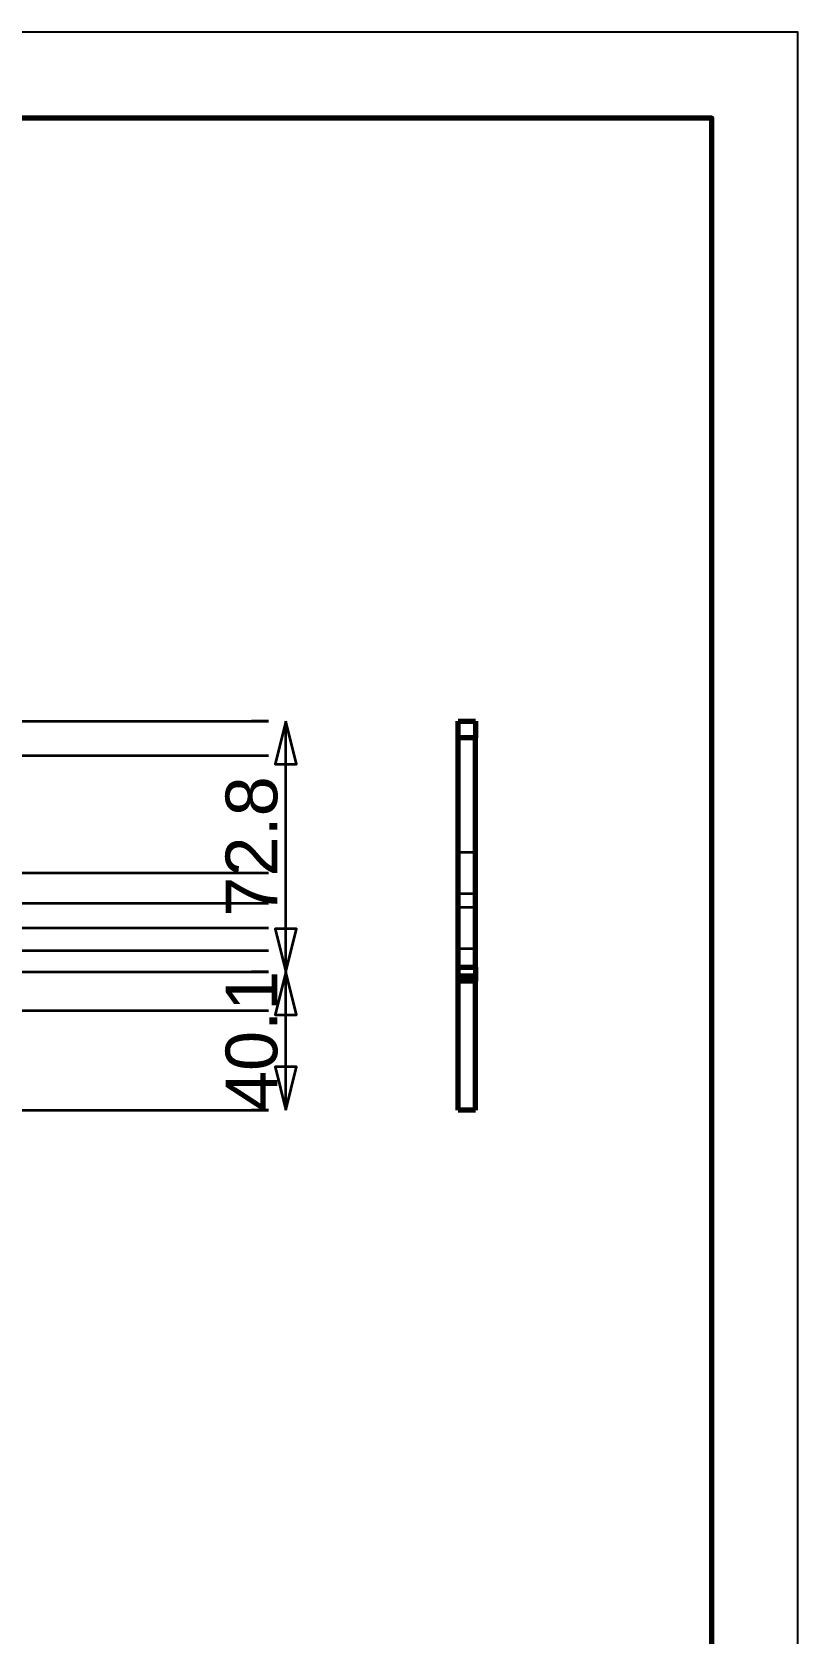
# Model space of a CAD drawing. Header units: millimetres. Extents: x 0 to 420, y 0 to 297.
# Drawn here: x 375.6 to 420, y 204 to 297 of the extents above; entities that cross this region are included whole.
import ezdxf
from ezdxf.enums import TextEntityAlignment as Align

# ---------------------------------------------------------------- set-up
doc = ezdxf.new("R2010")
doc.units = ezdxf.units.MM
doc.linetypes.add('DASHED', pattern=[1.524, 1.27, -0.254])
doc.styles.add('GOST', font='Arial')

msp = doc.modelspace()

# ---------------------------------------------------------------- linework, layer by layer
at = {"color": 7, "lineweight": 35}
for p, q in [((374.288, 257), (389.288, 257)), ((389.288, 257), (388.288, 257)), ((390.288, 242.45), (390.288, 257)), ((85.259, 255), (389.288, 255)), ((368.573, 255), (389.288, 255)), ((93.592, 248.2), (389.288, 248.2)), ((95.992, 248.2), (389.288, 248.2)), ((119.592, 248.2), (389.288, 248.2)), ((121.992, 248.2), (389.288, 248.2)), ((153.592, 248.2), (389.288, 248.2)), ((155.992, 248.2), (389.288, 248.2)), ((179.592, 248.2), (389.288, 248.2)), ((181.992, 248.2), (389.288, 248.2)), ((205.592, 248.2), (389.288, 248.2)), ((207.992, 248.2), (389.288, 248.2)), ((231.592, 248.2), (389.288, 248.2)), ((233.992, 248.2), (389.288, 248.2)), ((265.592, 248.2), (389.288, 248.2)), ((267.992, 248.2), (389.288, 248.2)), ((291.592, 248.2), (389.288, 248.2)), ((293.992, 248.2), (389.288, 248.2)), ((317.592, 248.2), (389.288, 248.2)), ((319.992, 248.2), (389.288, 248.2)), ((343.592, 248.2), (389.288, 248.2)), ((345.992, 248.2), (389.288, 248.2)), ((70.991, 246.427), (389.288, 246.427)), ((370.597, 245), (389.288, 245)), ((372.997, 245), (389.288, 245)), ((78.837, 243.689), (389.288, 243.689)), ((76.78, 242.452), (389.288, 242.452)), ((389.288, 242.45), (388.288, 242.45)), ((389.288, 242.45), (388.288, 242.45)), ((390.288, 234.425), (390.288, 242.45)), ((89.364, 240.2), (389.288, 240.2)), ((374.288, 234.425), (389.288, 234.425)), ((389.288, 234.425), (388.288, 234.425))]:
    msp.add_line(p, q, dxfattribs=at)
at = {"color": 1, "lineweight": 70}
for p, q in [((400.288, 257), (401.288, 257)), ((400.288, 256.995), (400.288, 257)), ((400.288, 256.978), (400.288, 256.995)), ((400.288, 256.952), (400.288, 256.978)), ((400.288, 256.914), (400.288, 256.952)), ((400.288, 256.866), (400.288, 256.914)), ((400.288, 256.808), (400.288, 256.866)), ((400.288, 256.741), (400.288, 256.808)), ((400.288, 256.664), (400.288, 256.741)), ((400.288, 256.578), (400.288, 256.664)), ((401.288, 257), (401.288, 256.995)), ((401.288, 256.995), (401.288, 256.978)), ((401.288, 256.978), (401.288, 256.952)), ((401.288, 256.952), (401.288, 256.914)), ((401.288, 256.914), (401.288, 256.866)), ((401.288, 256.866), (401.288, 256.808)), ((401.288, 256.808), (401.288, 256.741)), ((401.288, 256.741), (401.288, 256.664)), ((401.288, 256.664), (401.288, 256.578)), ((400.288, 256.483), (400.288, 256.578)), ((400.288, 256.38), (400.288, 256.483)), ((400.288, 256.27), (400.288, 256.38)), ((400.288, 256.153), (400.288, 256.27)), ((400.288, 256.03), (400.288, 256.153)), ((400.288, 242.714), (400.288, 256.03)), ((401.288, 256.03), (400.288, 256.03)), ((401.288, 256.578), (401.288, 256.483)), ((401.288, 256.483), (401.288, 256.38)), ((401.288, 256.38), (401.288, 256.27)), ((401.288, 256.27), (401.288, 256.153)), ((401.288, 256.153), (401.288, 256.03)), ((401.288, 242.714), (401.288, 256.03)), ((400.288, 242.2), (400.288, 242.714)), ((400.288, 242.714), (401.288, 242.714)), ((401.288, 242.714), (401.288, 242.2)), ((401.288, 242.2), (400.288, 242.2)), ((400.288, 242.199), (400.288, 242.2)), ((400.288, 242.194), (400.288, 242.199)), ((400.288, 242.187), (400.288, 242.194)), ((400.288, 242.176), (400.288, 242.187)), ((400.288, 242.163), (400.288, 242.176)), ((400.288, 242.146), (400.288, 242.163)), ((400.288, 242.127), (400.288, 242.146)), ((400.288, 242.105), (400.288, 242.127)), ((400.288, 242.08), (400.288, 242.105)), ((400.288, 242.052), (400.288, 242.08)), ((400.288, 242.022), (400.288, 242.052)), ((400.288, 241.989), (400.288, 242.022)), ((400.288, 241.953), (400.288, 241.989)), ((400.288, 241.914), (400.288, 241.953)), ((400.288, 234.425), (400.288, 241.914)), ((401.288, 241.914), (400.288, 241.914)), ((401.288, 242.2), (401.288, 242.199)), ((401.288, 242.199), (401.288, 242.194)), ((401.288, 242.194), (401.288, 242.187)), ((401.288, 242.187), (401.288, 242.176)), ((401.288, 242.176), (401.288, 242.163)), ((401.288, 242.163), (401.288, 242.146)), ((401.288, 242.146), (401.288, 242.127)), ((401.288, 242.127), (401.288, 242.105)), ((401.288, 242.105), (401.288, 242.08)), ((401.288, 242.08), (401.288, 242.052)), ((401.288, 242.052), (401.288, 242.022)), ((401.288, 242.022), (401.288, 241.989)), ((401.288, 241.989), (401.288, 241.953)), ((401.288, 241.953), (401.288, 241.914)), ((401.288, 234.425), (401.288, 241.914)), ((401.288, 234.425), (400.288, 234.425))]:
    msp.add_line(p, q, dxfattribs=at)
at = {"color": 5, "linetype": 'DASHED', "lineweight": 35}
for p, q in [((400.288, 257), (400.288, 256.999)), ((401.288, 257), (400.288, 257)), ((400.288, 256.999), (400.288, 256.994)), ((400.288, 256.994), (400.288, 256.987)), ((400.288, 256.987), (400.288, 256.976)), ((400.288, 256.976), (400.288, 256.963)), ((400.288, 256.963), (400.288, 256.946)), ((400.288, 256.946), (400.288, 256.927)), ((400.288, 256.927), (400.288, 256.905)), ((400.288, 256.905), (400.288, 256.88)), ((400.288, 256.88), (400.288, 256.852)), ((400.288, 256.852), (400.288, 256.822)), ((400.288, 256.822), (400.288, 256.789)), ((400.288, 256.789), (400.288, 256.753)), ((400.288, 256.753), (400.288, 256.714)), ((400.288, 256.714), (400.288, 248.141)), ((401.288, 256.999), (401.288, 257)), ((401.288, 256.994), (401.288, 256.999)), ((401.288, 256.987), (401.288, 256.994)), ((401.288, 256.976), (401.288, 256.987)), ((401.288, 256.963), (401.288, 256.976)), ((401.288, 256.946), (401.288, 256.963)), ((401.288, 256.927), (401.288, 256.946)), ((401.288, 256.905), (401.288, 256.927)), ((401.288, 256.88), (401.288, 256.905)), ((401.288, 256.852), (401.288, 256.88)), ((401.288, 256.822), (401.288, 256.852)), ((401.288, 256.789), (401.288, 256.822)), ((401.288, 256.753), (401.288, 256.789)), ((401.288, 256.714), (401.288, 256.753)), ((401.288, 256.714), (401.288, 248.141)), ((400.288, 249.4), (401.288, 249.4)), ((400.288, 249.4), (400.288, 249.37)), ((400.288, 249.4), (401.288, 249.4)), ((400.288, 249.37), (400.288, 249.4)), ((400.288, 249.4), (401.288, 249.4)), ((400.288, 249.4), (400.288, 249.37)), ((400.288, 249.4), (401.288, 249.4)), ((400.288, 249.37), (400.288, 249.4)), ((400.288, 249.4), (401.288, 249.4)), ((400.288, 249.4), (400.288, 249.37)), ((400.288, 249.4), (401.288, 249.4)), ((400.288, 249.37), (400.288, 249.4)), ((400.288, 249.4), (401.288, 249.4)), ((400.288, 249.4), (400.288, 249.37)), ((400.288, 249.4), (401.288, 249.4)), ((400.288, 249.37), (400.288, 249.4)), ((400.288, 249.4), (401.288, 249.4)), ((400.288, 249.4), (400.288, 249.37)), ((400.288, 249.4), (401.288, 249.4)), ((400.288, 249.37), (400.288, 249.4)), ((400.288, 249.4), (401.288, 249.4)), ((400.288, 249.37), (400.288, 249.4)), ((400.288, 249.4), (401.288, 249.4)), ((400.288, 249.4), (400.288, 249.37)), ((400.288, 249.4), (401.288, 249.4)), ((400.288, 249.37), (400.288, 249.4)), ((400.288, 249.4), (401.288, 249.4)), ((400.288, 249.4), (400.288, 249.37)), ((400.288, 249.4), (401.288, 249.4)), ((400.288, 249.4), (400.288, 249.37)), ((400.288, 249.4), (401.288, 249.4)), ((400.288, 249.37), (400.288, 249.4)), ((400.288, 249.4), (401.288, 249.4)), ((400.288, 249.37), (400.288, 249.4)), ((400.288, 249.4), (401.288, 249.4)), ((400.288, 249.4), (400.288, 249.37)), ((400.288, 249.4), (401.288, 249.4)), ((400.288, 249.4), (400.288, 249.37)), ((400.288, 249.4), (401.288, 249.4)), ((400.288, 249.37), (400.288, 249.4)), ((400.288, 249.37), (400.288, 249.281)), ((400.288, 249.281), (400.288, 249.37)), ((400.288, 249.37), (400.288, 249.281)), ((400.288, 249.281), (400.288, 249.37)), ((400.288, 249.37), (400.288, 249.281)), ((400.288, 249.281), (400.288, 249.37)), ((400.288, 249.37), (400.288, 249.281)), ((400.288, 249.281), (400.288, 249.37)), ((400.288, 249.37), (400.288, 249.281)), ((400.288, 249.281), (400.288, 249.37)), ((400.288, 249.281), (400.288, 249.37)), ((400.288, 249.37), (400.288, 249.281)), ((400.288, 249.281), (400.288, 249.37)), ((400.288, 249.37), (400.288, 249.281)), ((400.288, 249.37), (400.288, 249.281)), ((400.288, 249.281), (400.288, 249.37)), ((400.288, 249.281), (400.288, 249.37)), ((400.288, 249.37), (400.288, 249.281)), ((400.288, 249.37), (400.288, 249.281)), ((400.288, 249.281), (400.288, 249.37)), ((400.288, 249.281), (400.288, 249.138)), ((400.288, 249.138), (400.288, 249.281)), ((400.288, 249.281), (400.288, 249.138)), ((400.288, 249.138), (400.288, 249.281)), ((400.288, 249.281), (400.288, 249.138)), ((400.288, 249.138), (400.288, 249.281)), ((400.288, 249.281), (400.288, 249.138)), ((400.288, 249.138), (400.288, 249.281)), ((400.288, 249.281), (400.288, 249.138)), ((400.288, 249.138), (400.288, 249.281)), ((400.288, 249.138), (400.288, 249.281)), ((400.288, 249.281), (400.288, 249.138)), ((400.288, 249.138), (400.288, 249.281)), ((400.288, 249.281), (400.288, 249.138)), ((400.288, 249.281), (400.288, 249.138)), ((400.288, 249.138), (400.288, 249.281)), ((400.288, 249.138), (400.288, 249.281)), ((400.288, 249.281), (400.288, 249.138)), ((400.288, 249.281), (400.288, 249.138)), ((400.288, 249.138), (400.288, 249.281)), ((401.288, 249.37), (401.288, 249.4)), ((401.288, 249.4), (401.288, 249.37)), ((401.288, 249.4), (401.288, 249.37)), ((401.288, 249.37), (401.288, 249.4)), ((401.288, 249.37), (401.288, 249.4)), ((401.288, 249.4), (401.288, 249.37)), ((401.288, 249.4), (401.288, 249.37)), ((401.288, 249.37), (401.288, 249.4)), ((401.288, 249.4), (401.288, 249.37)), ((401.288, 249.37), (401.288, 249.4)), ((401.288, 249.37), (401.288, 249.4)), ((401.288, 249.4), (401.288, 249.37)), ((401.288, 249.37), (401.288, 249.4)), ((401.288, 249.4), (401.288, 249.37)), ((401.288, 249.37), (401.288, 249.4)), ((401.288, 249.4), (401.288, 249.37)), ((401.288, 249.37), (401.288, 249.4)), ((401.288, 249.4), (401.288, 249.37)), ((401.288, 249.37), (401.288, 249.4)), ((401.288, 249.4), (401.288, 249.37)), ((401.288, 249.281), (401.288, 249.37)), ((401.288, 249.37), (401.288, 249.281)), ((401.288, 249.37), (401.288, 249.281)), ((401.288, 249.281), (401.288, 249.37)), ((401.288, 249.281), (401.288, 249.37)), ((401.288, 249.37), (401.288, 249.281)), ((401.288, 249.37), (401.288, 249.281)), ((401.288, 249.281), (401.288, 249.37)), ((401.288, 249.37), (401.288, 249.281)), ((401.288, 249.281), (401.288, 249.37)), ((401.288, 249.281), (401.288, 249.37)), ((401.288, 249.37), (401.288, 249.281)), ((401.288, 249.281), (401.288, 249.37)), ((401.288, 249.37), (401.288, 249.281)), ((401.288, 249.281), (401.288, 249.37)), ((401.288, 249.37), (401.288, 249.281)), ((401.288, 249.281), (401.288, 249.37)), ((401.288, 249.37), (401.288, 249.281)), ((401.288, 249.281), (401.288, 249.37)), ((401.288, 249.37), (401.288, 249.281)), ((401.288, 249.138), (401.288, 249.281)), ((401.288, 249.281), (401.288, 249.138)), ((401.288, 249.281), (401.288, 249.138)), ((401.288, 249.138), (401.288, 249.281)), ((401.288, 249.138), (401.288, 249.281)), ((401.288, 249.281), (401.288, 249.138)), ((401.288, 249.281), (401.288, 249.138)), ((401.288, 249.138), (401.288, 249.281)), ((401.288, 249.281), (401.288, 249.138)), ((401.288, 249.138), (401.288, 249.281)), ((401.288, 249.138), (401.288, 249.281)), ((401.288, 249.281), (401.288, 249.138)), ((401.288, 249.138), (401.288, 249.281)), ((401.288, 249.281), (401.288, 249.138)), ((401.288, 249.138), (401.288, 249.281)), ((401.288, 249.281), (401.288, 249.138)), ((401.288, 249.138), (401.288, 249.281)), ((401.288, 249.281), (401.288, 249.138)), ((401.288, 249.138), (401.288, 249.281)), ((401.288, 249.281), (401.288, 249.138)), ((400.288, 249.138), (400.288, 248.948)), ((400.288, 248.948), (400.288, 249.138)), ((400.288, 249.138), (400.288, 248.948)), ((400.288, 248.948), (400.288, 249.138)), ((400.288, 249.138), (400.288, 248.948)), ((400.288, 248.948), (400.288, 249.138)), ((400.288, 249.138), (400.288, 248.948)), ((400.288, 248.948), (400.288, 249.138)), ((400.288, 249.138), (400.288, 248.948)), ((400.288, 248.948), (400.288, 249.138)), ((400.288, 248.948), (400.288, 249.138)), ((400.288, 249.138), (400.288, 248.948)), ((400.288, 248.948), (400.288, 249.138)), ((400.288, 249.138), (400.288, 248.948)), ((400.288, 249.138), (400.288, 248.948)), ((400.288, 248.948), (400.288, 249.138)), ((400.288, 248.948), (400.288, 249.138)), ((400.288, 249.138), (400.288, 248.948)), ((400.288, 249.138), (400.288, 248.948)), ((400.288, 248.948), (400.288, 249.138)), ((400.288, 248.948), (400.288, 248.721)), ((400.288, 248.721), (400.288, 248.948)), ((400.288, 248.948), (400.288, 248.721)), ((400.288, 248.721), (400.288, 248.948)), ((400.288, 248.948), (400.288, 248.721)), ((400.288, 248.721), (400.288, 248.948)), ((400.288, 248.948), (400.288, 248.721)), ((400.288, 248.721), (400.288, 248.948)), ((400.288, 248.948), (400.288, 248.721)), ((400.288, 248.721), (400.288, 248.948)), ((400.288, 248.721), (400.288, 248.948)), ((400.288, 248.948), (400.288, 248.721)), ((400.288, 248.721), (400.288, 248.948)), ((400.288, 248.948), (400.288, 248.721)), ((400.288, 248.948), (400.288, 248.721)), ((400.288, 248.721), (400.288, 248.948)), ((400.288, 248.721), (400.288, 248.948)), ((400.288, 248.948), (400.288, 248.721)), ((400.288, 248.948), (400.288, 248.721)), ((400.288, 248.721), (400.288, 248.948)), ((400.288, 248.721), (400.288, 248.467)), ((400.288, 248.467), (400.288, 248.721)), ((400.288, 248.721), (400.288, 248.467)), ((400.288, 248.467), (400.288, 248.721)), ((400.288, 248.721), (400.288, 248.467)), ((400.288, 248.467), (400.288, 248.721)), ((400.288, 248.721), (400.288, 248.467)), ((400.288, 248.467), (400.288, 248.721)), ((400.288, 248.721), (400.288, 248.467)), ((400.288, 248.467), (400.288, 248.721)), ((400.288, 248.467), (400.288, 248.721)), ((400.288, 248.721), (400.288, 248.467)), ((400.288, 248.467), (400.288, 248.721)), ((400.288, 248.721), (400.288, 248.467)), ((400.288, 248.721), (400.288, 248.467)), ((400.288, 248.467), (400.288, 248.721)), ((400.288, 248.467), (400.288, 248.721)), ((400.288, 248.721), (400.288, 248.467)), ((400.288, 248.721), (400.288, 248.467)), ((400.288, 248.467), (400.288, 248.721)), ((400.288, 248.467), (400.288, 248.2)), ((400.288, 248.2), (400.288, 248.467)), ((400.288, 248.467), (400.288, 248.2)), ((400.288, 248.2), (400.288, 248.467)), ((400.288, 248.467), (400.288, 248.2)), ((400.288, 248.2), (400.288, 248.467)), ((400.288, 248.467), (400.288, 248.2)), ((400.288, 248.2), (400.288, 248.467)), ((400.288, 248.467), (400.288, 248.2)), ((400.288, 248.2), (400.288, 248.467)), ((400.288, 248.2), (400.288, 248.467)), ((400.288, 248.467), (400.288, 248.2)), ((400.288, 248.2), (400.288, 248.467)), ((400.288, 248.467), (400.288, 248.2)), ((400.288, 248.467), (400.288, 248.2)), ((400.288, 248.2), (400.288, 248.467)), ((400.288, 248.2), (400.288, 248.467)), ((400.288, 248.467), (400.288, 248.2)), ((400.288, 248.467), (400.288, 248.2)), ((400.288, 248.2), (400.288, 248.467)), ((401.288, 248.948), (401.288, 249.138)), ((401.288, 249.138), (401.288, 248.948)), ((401.288, 249.138), (401.288, 248.948)), ((401.288, 248.948), (401.288, 249.138)), ((401.288, 248.948), (401.288, 249.138)), ((401.288, 249.138), (401.288, 248.948)), ((401.288, 249.138), (401.288, 248.948)), ((401.288, 248.948), (401.288, 249.138)), ((401.288, 249.138), (401.288, 248.948)), ((401.288, 248.948), (401.288, 249.138)), ((401.288, 248.948), (401.288, 249.138)), ((401.288, 249.138), (401.288, 248.948)), ((401.288, 248.948), (401.288, 249.138)), ((401.288, 249.138), (401.288, 248.948)), ((401.288, 248.948), (401.288, 249.138)), ((401.288, 249.138), (401.288, 248.948)), ((401.288, 248.948), (401.288, 249.138)), ((401.288, 249.138), (401.288, 248.948)), ((401.288, 248.948), (401.288, 249.138)), ((401.288, 249.138), (401.288, 248.948)), ((401.288, 248.721), (401.288, 248.948)), ((401.288, 248.948), (401.288, 248.721)), ((401.288, 248.948), (401.288, 248.721)), ((401.288, 248.721), (401.288, 248.948)), ((401.288, 248.721), (401.288, 248.948)), ((401.288, 248.948), (401.288, 248.721)), ((401.288, 248.948), (401.288, 248.721)), ((401.288, 248.721), (401.288, 248.948)), ((401.288, 248.948), (401.288, 248.721)), ((401.288, 248.721), (401.288, 248.948)), ((401.288, 248.721), (401.288, 248.948)), ((401.288, 248.948), (401.288, 248.721)), ((401.288, 248.721), (401.288, 248.948)), ((401.288, 248.948), (401.288, 248.721)), ((401.288, 248.721), (401.288, 248.948)), ((401.288, 248.948), (401.288, 248.721)), ((401.288, 248.721), (401.288, 248.948)), ((401.288, 248.948), (401.288, 248.721)), ((401.288, 248.721), (401.288, 248.948)), ((401.288, 248.948), (401.288, 248.721)), ((401.288, 248.467), (401.288, 248.721)), ((401.288, 248.721), (401.288, 248.467)), ((401.288, 248.721), (401.288, 248.467)), ((401.288, 248.467), (401.288, 248.721)), ((401.288, 248.467), (401.288, 248.721)), ((401.288, 248.721), (401.288, 248.467)), ((401.288, 248.721), (401.288, 248.467)), ((401.288, 248.467), (401.288, 248.721)), ((401.288, 248.721), (401.288, 248.467)), ((401.288, 248.467), (401.288, 248.721)), ((401.288, 248.467), (401.288, 248.721)), ((401.288, 248.721), (401.288, 248.467)), ((401.288, 248.467), (401.288, 248.721)), ((401.288, 248.721), (401.288, 248.467)), ((401.288, 248.467), (401.288, 248.721)), ((401.288, 248.721), (401.288, 248.467)), ((401.288, 248.467), (401.288, 248.721)), ((401.288, 248.721), (401.288, 248.467)), ((401.288, 248.467), (401.288, 248.721)), ((401.288, 248.721), (401.288, 248.467)), ((401.288, 248.2), (401.288, 248.467)), ((401.288, 248.467), (401.288, 248.2)), ((401.288, 248.467), (401.288, 248.2)), ((401.288, 248.2), (401.288, 248.467)), ((401.288, 248.2), (401.288, 248.467)), ((401.288, 248.467), (401.288, 248.2)), ((401.288, 248.467), (401.288, 248.2)), ((401.288, 248.2), (401.288, 248.467)), ((401.288, 248.467), (401.288, 248.2)), ((401.288, 248.2), (401.288, 248.467)), ((401.288, 248.2), (401.288, 248.467)), ((401.288, 248.467), (401.288, 248.2)), ((401.288, 248.2), (401.288, 248.467)), ((401.288, 248.467), (401.288, 248.2)), ((401.288, 248.2), (401.288, 248.467)), ((401.288, 248.467), (401.288, 248.2)), ((401.288, 248.2), (401.288, 248.467)), ((401.288, 248.467), (401.288, 248.2)), ((401.288, 248.2), (401.288, 248.467)), ((401.288, 248.467), (401.288, 248.2)), ((400.288, 248.2), (400.288, 247.933)), ((400.288, 247.933), (400.288, 248.2)), ((400.288, 248.2), (400.288, 247.933)), ((400.288, 247.933), (400.288, 248.2)), ((400.288, 248.2), (400.288, 247.933)), ((400.288, 247.933), (400.288, 248.2)), ((400.288, 248.2), (400.288, 247.933)), ((400.288, 247.933), (400.288, 248.2)), ((400.288, 248.2), (400.288, 247.933)), ((400.288, 247.933), (400.288, 248.2)), ((400.288, 247.933), (400.288, 248.2)), ((400.288, 248.2), (400.288, 247.933)), ((400.288, 247.933), (400.288, 248.2)), ((400.288, 248.2), (400.288, 247.933)), ((400.288, 248.2), (400.288, 247.933)), ((400.288, 247.933), (400.288, 248.2)), ((400.288, 247.933), (400.288, 248.2)), ((400.288, 248.2), (400.288, 247.933)), ((400.288, 248.2), (400.288, 247.933)), ((400.288, 247.933), (400.288, 248.2)), ((400.288, 248.141), (400.288, 248.015)), ((400.288, 248.015), (400.288, 247.869)), ((400.288, 247.933), (400.288, 247.679)), ((400.288, 247.679), (400.288, 247.933)), ((400.288, 247.933), (400.288, 247.679)), ((400.288, 247.679), (400.288, 247.933)), ((400.288, 247.933), (400.288, 247.679)), ((400.288, 247.679), (400.288, 247.933)), ((400.288, 247.933), (400.288, 247.679)), ((400.288, 247.679), (400.288, 247.933)), ((400.288, 247.933), (400.288, 247.679)), ((400.288, 247.679), (400.288, 247.933)), ((400.288, 247.679), (400.288, 247.933)), ((400.288, 247.933), (400.288, 247.679)), ((400.288, 247.679), (400.288, 247.933)), ((400.288, 247.933), (400.288, 247.679)), ((400.288, 247.933), (400.288, 247.679)), ((400.288, 247.679), (400.288, 247.933)), ((400.288, 247.679), (400.288, 247.933)), ((400.288, 247.933), (400.288, 247.679)), ((400.288, 247.933), (400.288, 247.679)), ((400.288, 247.679), (400.288, 247.933)), ((400.288, 247.869), (400.288, 247.705)), ((400.288, 247.705), (400.288, 247.525)), ((400.288, 247.679), (400.288, 247.452)), ((400.288, 247.452), (400.288, 247.679)), ((400.288, 247.679), (400.288, 247.452)), ((400.288, 247.452), (400.288, 247.679)), ((400.288, 247.679), (400.288, 247.452)), ((400.288, 247.452), (400.288, 247.679)), ((400.288, 247.679), (400.288, 247.452)), ((400.288, 247.452), (400.288, 247.679)), ((400.288, 247.679), (400.288, 247.452)), ((400.288, 247.452), (400.288, 247.679)), ((400.288, 247.452), (400.288, 247.679)), ((400.288, 247.679), (400.288, 247.452)), ((400.288, 247.452), (400.288, 247.679)), ((400.288, 247.679), (400.288, 247.452)), ((400.288, 247.679), (400.288, 247.452)), ((400.288, 247.452), (400.288, 247.679)), ((400.288, 247.452), (400.288, 247.679)), ((400.288, 247.679), (400.288, 247.452)), ((400.288, 247.679), (400.288, 247.452)), ((400.288, 247.452), (400.288, 247.679)), ((400.288, 247.525), (400.288, 247.331)), ((400.288, 247.452), (400.288, 247.262)), ((400.288, 247.262), (400.288, 247.452)), ((400.288, 247.452), (400.288, 247.262)), ((400.288, 247.262), (400.288, 247.452)), ((400.288, 247.452), (400.288, 247.262)), ((400.288, 247.262), (400.288, 247.452)), ((400.288, 247.452), (400.288, 247.262)), ((400.288, 247.262), (400.288, 247.452)), ((400.288, 247.452), (400.288, 247.262)), ((400.288, 247.262), (400.288, 247.452)), ((400.288, 247.262), (400.288, 247.452)), ((400.288, 247.452), (400.288, 247.262)), ((400.288, 247.262), (400.288, 247.452)), ((400.288, 247.452), (400.288, 247.262)), ((400.288, 247.452), (400.288, 247.262)), ((400.288, 247.262), (400.288, 247.452)), ((400.288, 247.262), (400.288, 247.452)), ((400.288, 247.452), (400.288, 247.262)), ((400.288, 247.452), (400.288, 247.262)), ((400.288, 247.262), (400.288, 247.452)), ((401.288, 247.933), (401.288, 248.2)), ((401.288, 248.2), (401.288, 247.933)), ((401.288, 248.2), (401.288, 247.933)), ((401.288, 247.933), (401.288, 248.2)), ((401.288, 247.933), (401.288, 248.2)), ((401.288, 248.2), (401.288, 247.933)), ((401.288, 248.2), (401.288, 247.933)), ((401.288, 247.933), (401.288, 248.2)), ((401.288, 248.2), (401.288, 247.933)), ((401.288, 247.933), (401.288, 248.2)), ((401.288, 247.933), (401.288, 248.2)), ((401.288, 248.2), (401.288, 247.933)), ((401.288, 247.933), (401.288, 248.2)), ((401.288, 248.2), (401.288, 247.933)), ((401.288, 247.933), (401.288, 248.2)), ((401.288, 248.2), (401.288, 247.933)), ((401.288, 247.933), (401.288, 248.2)), ((401.288, 248.2), (401.288, 247.933)), ((401.288, 247.933), (401.288, 248.2)), ((401.288, 248.2), (401.288, 247.933)), ((401.288, 248.015), (401.288, 248.141)), ((401.288, 247.869), (401.288, 248.015)), ((401.288, 247.679), (401.288, 247.933)), ((401.288, 247.933), (401.288, 247.679)), ((401.288, 247.933), (401.288, 247.679)), ((401.288, 247.679), (401.288, 247.933)), ((401.288, 247.679), (401.288, 247.933)), ((401.288, 247.933), (401.288, 247.679)), ((401.288, 247.933), (401.288, 247.679)), ((401.288, 247.679), (401.288, 247.933)), ((401.288, 247.933), (401.288, 247.679)), ((401.288, 247.679), (401.288, 247.933)), ((401.288, 247.679), (401.288, 247.933)), ((401.288, 247.933), (401.288, 247.679)), ((401.288, 247.679), (401.288, 247.933)), ((401.288, 247.933), (401.288, 247.679)), ((401.288, 247.679), (401.288, 247.933)), ((401.288, 247.933), (401.288, 247.679)), ((401.288, 247.679), (401.288, 247.933)), ((401.288, 247.933), (401.288, 247.679)), ((401.288, 247.679), (401.288, 247.933)), ((401.288, 247.933), (401.288, 247.679)), ((401.288, 247.705), (401.288, 247.869)), ((401.288, 247.525), (401.288, 247.705)), ((401.288, 247.452), (401.288, 247.679)), ((401.288, 247.679), (401.288, 247.452)), ((401.288, 247.679), (401.288, 247.452)), ((401.288, 247.452), (401.288, 247.679)), ((401.288, 247.452), (401.288, 247.679)), ((401.288, 247.679), (401.288, 247.452)), ((401.288, 247.679), (401.288, 247.452)), ((401.288, 247.452), (401.288, 247.679)), ((401.288, 247.679), (401.288, 247.452)), ((401.288, 247.452), (401.288, 247.679)), ((401.288, 247.452), (401.288, 247.679)), ((401.288, 247.679), (401.288, 247.452)), ((401.288, 247.452), (401.288, 247.679)), ((401.288, 247.679), (401.288, 247.452)), ((401.288, 247.452), (401.288, 247.679)), ((401.288, 247.679), (401.288, 247.452)), ((401.288, 247.452), (401.288, 247.679)), ((401.288, 247.679), (401.288, 247.452)), ((401.288, 247.452), (401.288, 247.679)), ((401.288, 247.679), (401.288, 247.452)), ((401.288, 247.331), (401.288, 247.525)), ((401.288, 247.262), (401.288, 247.452)), ((401.288, 247.452), (401.288, 247.262)), ((401.288, 247.452), (401.288, 247.262)), ((401.288, 247.262), (401.288, 247.452)), ((401.288, 247.262), (401.288, 247.452)), ((401.288, 247.452), (401.288, 247.262)), ((401.288, 247.452), (401.288, 247.262)), ((401.288, 247.262), (401.288, 247.452)), ((401.288, 247.452), (401.288, 247.262)), ((401.288, 247.262), (401.288, 247.452)), ((401.288, 247.262), (401.288, 247.452)), ((401.288, 247.452), (401.288, 247.262)), ((401.288, 247.262), (401.288, 247.452)), ((401.288, 247.452), (401.288, 247.262)), ((401.288, 247.262), (401.288, 247.452)), ((401.288, 247.452), (401.288, 247.262)), ((401.288, 247.262), (401.288, 247.452)), ((401.288, 247.452), (401.288, 247.262)), ((401.288, 247.262), (401.288, 247.452)), ((401.288, 247.452), (401.288, 247.262)), ((400.288, 247.331), (400.288, 247.125)), ((400.288, 247.262), (400.288, 247.119)), ((400.288, 247.119), (400.288, 247.262)), ((400.288, 247.262), (400.288, 247.119)), ((400.288, 247.119), (400.288, 247.262)), ((400.288, 247.262), (400.288, 247.119)), ((400.288, 247.119), (400.288, 247.262)), ((400.288, 247.262), (400.288, 247.119)), ((400.288, 247.119), (400.288, 247.262)), ((400.288, 247.262), (400.288, 247.119)), ((400.288, 247.119), (400.288, 247.262)), ((400.288, 247.119), (400.288, 247.262)), ((400.288, 247.262), (400.288, 247.119)), ((400.288, 247.119), (400.288, 247.262)), ((400.288, 247.262), (400.288, 247.119)), ((400.288, 247.262), (400.288, 247.119)), ((400.288, 247.119), (400.288, 247.262)), ((400.288, 247.119), (400.288, 247.262)), ((400.288, 247.262), (400.288, 247.119)), ((400.288, 247.262), (400.288, 247.119)), ((400.288, 247.119), (400.288, 247.262)), ((400.288, 247.125), (400.288, 246.911)), ((400.288, 247.119), (400.288, 247.03)), ((400.288, 247.03), (400.288, 247.119)), ((400.288, 247.119), (400.288, 247.03)), ((400.288, 247.03), (400.288, 247.119)), ((400.288, 247.119), (400.288, 247.03)), ((400.288, 247.03), (400.288, 247.119)), ((400.288, 247.119), (400.288, 247.03)), ((400.288, 247.03), (400.288, 247.119)), ((400.288, 247.119), (400.288, 247.03)), ((400.288, 247.03), (400.288, 247.119)), ((400.288, 247.03), (400.288, 247.119)), ((400.288, 247.119), (400.288, 247.03)), ((400.288, 247.03), (400.288, 247.119)), ((400.288, 247.119), (400.288, 247.03)), ((400.288, 247.119), (400.288, 247.03)), ((400.288, 247.03), (400.288, 247.119)), ((400.288, 247.03), (400.288, 247.119)), ((400.288, 247.119), (400.288, 247.03)), ((400.288, 247.119), (400.288, 247.03)), ((400.288, 247.03), (400.288, 247.119)), ((400.288, 247.03), (400.288, 247)), ((400.288, 247), (400.288, 247.03)), ((400.288, 247.03), (400.288, 247)), ((400.288, 247), (400.288, 247.03)), ((400.288, 247.03), (400.288, 247)), ((400.288, 247), (400.288, 247.03)), ((400.288, 247.03), (400.288, 247)), ((400.288, 247), (400.288, 247.03)), ((400.288, 247.03), (400.288, 247)), ((400.288, 247), (400.288, 247.03)), ((400.288, 247), (400.288, 247.03)), ((400.288, 247.03), (400.288, 247)), ((400.288, 247), (400.288, 247.03)), ((400.288, 247.03), (400.288, 247)), ((400.288, 247.03), (400.288, 247)), ((400.288, 247), (400.288, 247.03)), ((400.288, 247), (400.288, 247.03)), ((400.288, 247.03), (400.288, 247)), ((400.288, 247.03), (400.288, 247)), ((400.288, 247), (400.288, 247.03)), ((400.288, 247), (401.288, 247)), ((400.288, 247), (401.288, 247)), ((400.288, 247), (401.288, 247)), ((400.288, 247), (401.288, 247)), ((400.288, 247), (401.288, 247)), ((400.288, 247), (401.288, 247)), ((400.288, 247), (401.288, 247)), ((400.288, 247), (401.288, 247)), ((400.288, 247), (401.288, 247)), ((400.288, 247), (401.288, 247)), ((400.288, 247), (401.288, 247)), ((400.288, 247), (401.288, 247)), ((400.288, 247), (401.288, 247)), ((400.288, 247), (401.288, 247)), ((400.288, 247), (401.288, 247)), ((400.288, 247), (401.288, 247)), ((400.288, 247), (401.288, 247)), ((400.288, 247), (401.288, 247)), ((400.288, 247), (401.288, 247)), ((400.288, 247), (401.288, 247)), ((400.288, 246.911), (400.288, 246.691)), ((400.288, 246.691), (400.288, 246.467)), ((400.288, 246.467), (400.288, 246.243)), ((401.288, 247.125), (401.288, 247.331)), ((401.288, 247.119), (401.288, 247.262)), ((401.288, 247.262), (401.288, 247.119)), ((401.288, 247.262), (401.288, 247.119)), ((401.288, 247.119), (401.288, 247.262)), ((401.288, 247.119), (401.288, 247.262)), ((401.288, 247.262), (401.288, 247.119)), ((401.288, 247.262), (401.288, 247.119)), ((401.288, 247.119), (401.288, 247.262)), ((401.288, 247.262), (401.288, 247.119)), ((401.288, 247.119), (401.288, 247.262)), ((401.288, 247.119), (401.288, 247.262)), ((401.288, 247.262), (401.288, 247.119)), ((401.288, 247.119), (401.288, 247.262)), ((401.288, 247.262), (401.288, 247.119)), ((401.288, 247.119), (401.288, 247.262)), ((401.288, 247.262), (401.288, 247.119)), ((401.288, 247.119), (401.288, 247.262)), ((401.288, 247.262), (401.288, 247.119)), ((401.288, 247.119), (401.288, 247.262)), ((401.288, 247.262), (401.288, 247.119)), ((401.288, 246.911), (401.288, 247.125)), ((401.288, 247.03), (401.288, 247.119)), ((401.288, 247.119), (401.288, 247.03)), ((401.288, 247.119), (401.288, 247.03)), ((401.288, 247.03), (401.288, 247.119)), ((401.288, 247.03), (401.288, 247.119)), ((401.288, 247.119), (401.288, 247.03)), ((401.288, 247.119), (401.288, 247.03)), ((401.288, 247.03), (401.288, 247.119)), ((401.288, 247.119), (401.288, 247.03)), ((401.288, 247.03), (401.288, 247.119)), ((401.288, 247.03), (401.288, 247.119)), ((401.288, 247.119), (401.288, 247.03)), ((401.288, 247.03), (401.288, 247.119)), ((401.288, 247.119), (401.288, 247.03)), ((401.288, 247.03), (401.288, 247.119)), ((401.288, 247.119), (401.288, 247.03)), ((401.288, 247.03), (401.288, 247.119)), ((401.288, 247.119), (401.288, 247.03)), ((401.288, 247.03), (401.288, 247.119)), ((401.288, 247.119), (401.288, 247.03)), ((401.288, 247), (401.288, 247.03)), ((401.288, 247.03), (401.288, 247)), ((401.288, 247.03), (401.288, 247)), ((401.288, 247), (401.288, 247.03)), ((401.288, 247), (401.288, 247.03)), ((401.288, 247.03), (401.288, 247)), ((401.288, 247.03), (401.288, 247)), ((401.288, 247), (401.288, 247.03)), ((401.288, 247.03), (401.288, 247)), ((401.288, 247), (401.288, 247.03)), ((401.288, 247), (401.288, 247.03)), ((401.288, 247.03), (401.288, 247)), ((401.288, 247), (401.288, 247.03)), ((401.288, 247.03), (401.288, 247)), ((401.288, 247), (401.288, 247.03)), ((401.288, 247.03), (401.288, 247)), ((401.288, 247), (401.288, 247.03)), ((401.288, 247.03), (401.288, 247)), ((401.288, 247), (401.288, 247.03)), ((401.288, 247.03), (401.288, 247)), ((401.288, 246.691), (401.288, 246.911)), ((401.288, 246.467), (401.288, 246.691)), ((401.288, 246.243), (401.288, 246.467)), ((400.288, 246.243), (400.288, 246.021)), ((400.288, 246.2), (401.288, 246.2)), ((400.288, 246.17), (400.288, 246.2)), ((400.288, 246.2), (401.288, 246.2)), ((400.288, 246.2), (400.288, 246.17)), ((400.288, 246.081), (400.288, 246.17)), ((400.288, 246.17), (400.288, 246.081)), ((400.288, 245.938), (400.288, 246.081)), ((400.288, 246.081), (400.288, 245.938)), ((400.288, 246.021), (400.288, 245.804)), ((400.288, 245.748), (400.288, 245.938)), ((400.288, 245.938), (400.288, 245.748)), ((400.288, 245.804), (400.288, 245.595)), ((400.288, 245.521), (400.288, 245.748)), ((400.288, 245.748), (400.288, 245.521)), ((400.288, 245.595), (400.288, 245.397)), ((400.288, 245.267), (400.288, 245.521)), ((400.288, 245.521), (400.288, 245.267)), ((401.288, 246.021), (401.288, 246.243)), ((401.288, 246.2), (401.288, 246.17)), ((401.288, 246.17), (401.288, 246.2)), ((401.288, 246.17), (401.288, 246.081)), ((401.288, 246.081), (401.288, 246.17)), ((401.288, 246.081), (401.288, 245.938)), ((401.288, 245.938), (401.288, 246.081)), ((401.288, 245.804), (401.288, 246.021)), ((401.288, 245.938), (401.288, 245.748)), ((401.288, 245.748), (401.288, 245.938)), ((401.288, 245.595), (401.288, 245.804)), ((401.288, 245.748), (401.288, 245.521)), ((401.288, 245.521), (401.288, 245.748)), ((401.288, 245.397), (401.288, 245.595)), ((401.288, 245.521), (401.288, 245.267)), ((401.288, 245.267), (401.288, 245.521)), ((400.288, 245.397), (400.288, 234.425)), ((400.288, 245), (400.288, 245.267)), ((400.288, 245.267), (400.288, 245)), ((400.288, 244.733), (400.288, 245)), ((400.288, 245), (400.288, 244.733)), ((400.288, 244.868), (400.288, 244.889)), ((400.288, 244.889), (400.288, 244.888)), ((400.288, 244.888), (400.288, 244.885)), ((400.288, 244.885), (400.288, 244.88)), ((400.288, 244.88), (400.288, 244.874)), ((400.288, 244.874), (400.288, 244.866)), ((400.288, 244.807), (400.288, 244.868)), ((400.288, 244.866), (400.288, 244.856)), ((400.288, 244.856), (400.288, 244.845)), ((400.288, 244.845), (400.288, 244.832)), ((400.288, 244.832), (400.288, 244.817)), ((400.288, 244.817), (400.288, 244.8)), ((400.288, 244.707), (400.288, 244.807)), ((400.288, 244.8), (400.288, 244.782)), ((400.288, 244.782), (400.288, 244.762)), ((400.288, 244.762), (400.288, 244.74)), ((400.288, 244.74), (400.288, 244.717)), ((400.288, 244.479), (400.288, 244.733)), ((400.288, 244.733), (400.288, 244.479)), ((400.288, 244.717), (400.288, 243.481)), ((400.288, 244.572), (400.288, 244.707)), ((400.288, 244.407), (400.288, 244.572)), ((401.288, 245.397), (401.288, 234.425)), ((401.288, 245.267), (401.288, 245)), ((401.288, 245), (401.288, 245.267)), ((401.288, 245), (401.288, 244.733)), ((401.288, 244.733), (401.288, 245)), ((401.288, 244.888), (401.288, 244.889)), ((401.288, 244.889), (401.288, 244.868)), ((401.288, 244.885), (401.288, 244.888)), ((401.288, 244.88), (401.288, 244.885)), ((401.288, 244.874), (401.288, 244.88)), ((401.288, 244.866), (401.288, 244.874)), ((401.288, 244.868), (401.288, 244.807)), ((401.288, 244.856), (401.288, 244.866)), ((401.288, 244.845), (401.288, 244.856)), ((401.288, 244.832), (401.288, 244.845)), ((401.288, 244.817), (401.288, 244.832)), ((401.288, 244.8), (401.288, 244.817)), ((401.288, 244.807), (401.288, 244.707)), ((401.288, 244.782), (401.288, 244.8)), ((401.288, 244.762), (401.288, 244.782)), ((401.288, 244.74), (401.288, 244.762)), ((401.288, 244.717), (401.288, 244.74)), ((401.288, 244.733), (401.288, 244.479)), ((401.288, 244.479), (401.288, 244.733)), ((401.288, 243.481), (401.288, 244.717)), ((401.288, 244.707), (401.288, 244.572)), ((401.288, 244.572), (401.288, 244.407)), ((400.288, 244.252), (400.288, 244.479)), ((400.288, 244.479), (400.288, 244.252)), ((400.288, 244.217), (400.288, 244.407)), ((400.288, 244.062), (400.288, 244.252)), ((400.288, 244.252), (400.288, 244.062)), ((400.288, 244.009), (400.288, 244.217)), ((400.288, 243.919), (400.288, 244.062)), ((400.288, 244.062), (400.288, 243.919)), ((400.288, 243.79), (400.288, 244.009)), ((400.288, 243.83), (400.288, 243.919)), ((400.288, 243.919), (400.288, 243.83)), ((400.288, 243.8), (400.288, 243.83)), ((400.288, 243.83), (400.288, 243.8)), ((400.288, 243.8), (401.288, 243.8)), ((400.288, 243.8), (401.288, 243.8)), ((400.288, 243.568), (400.288, 243.79)), ((401.288, 244.479), (401.288, 244.252)), ((401.288, 244.252), (401.288, 244.479)), ((401.288, 244.407), (401.288, 244.217)), ((401.288, 244.252), (401.288, 244.062)), ((401.288, 244.062), (401.288, 244.252)), ((401.288, 244.217), (401.288, 244.009)), ((401.288, 244.062), (401.288, 243.919)), ((401.288, 243.919), (401.288, 244.062)), ((401.288, 244.009), (401.288, 243.79)), ((401.288, 243.919), (401.288, 243.83)), ((401.288, 243.83), (401.288, 243.919)), ((401.288, 243.83), (401.288, 243.8)), ((401.288, 243.8), (401.288, 243.83)), ((401.288, 243.79), (401.288, 243.568)), ((400.288, 243.349), (400.288, 243.568)), ((400.288, 243.481), (400.288, 243.349)), ((400.288, 243.142), (400.288, 243.349)), ((400.288, 243.349), (400.288, 243.186)), ((400.288, 243.186), (400.288, 242.999)), ((400.288, 242.954), (400.288, 243.142)), ((400.288, 242.999), (400.288, 242.792)), ((400.288, 242.792), (400.288, 242.954)), ((400.288, 242.66), (400.288, 242.792)), ((400.288, 242.792), (400.288, 242.573)), ((401.288, 243.568), (401.288, 243.349)), ((401.288, 243.349), (401.288, 243.481)), ((401.288, 243.349), (401.288, 243.142)), ((401.288, 243.186), (401.288, 243.349)), ((401.288, 242.999), (401.288, 243.186)), ((401.288, 243.142), (401.288, 242.954)), ((401.288, 242.792), (401.288, 242.999)), ((401.288, 242.954), (401.288, 242.792)), ((401.288, 242.792), (401.288, 242.66)), ((401.288, 242.573), (401.288, 242.792)), ((400.288, 241.424), (400.288, 242.66)), ((400.288, 242.573), (400.288, 242.351)), ((400.288, 242.351), (400.288, 242.132)), ((400.288, 242.2), (401.288, 242.2)), ((400.288, 242.132), (400.288, 241.924)), ((400.288, 241.924), (400.288, 241.734)), ((401.288, 242.66), (401.288, 241.424)), ((401.288, 242.351), (401.288, 242.573)), ((401.288, 242.132), (401.288, 242.351)), ((401.288, 241.924), (401.288, 242.132)), ((401.288, 241.734), (401.288, 241.924)), ((400.288, 241.734), (400.288, 241.569)), ((400.288, 241.569), (400.288, 241.434)), ((400.288, 241.434), (400.288, 241.334)), ((400.288, 241.401), (400.288, 241.424)), ((400.288, 241.379), (400.288, 241.401)), ((400.288, 241.359), (400.288, 241.379)), ((400.288, 241.341), (400.288, 241.359)), ((400.288, 241.324), (400.288, 241.341)), ((400.288, 241.334), (400.288, 241.273)), ((400.288, 241.309), (400.288, 241.324)), ((400.288, 241.296), (400.288, 241.309)), ((400.288, 241.285), (400.288, 241.296)), ((400.288, 241.275), (400.288, 241.285)), ((400.288, 241.267), (400.288, 241.275)), ((400.288, 241.273), (400.288, 241.252)), ((400.288, 241.26), (400.288, 241.267)), ((400.288, 241.256), (400.288, 241.26)), ((400.288, 241.253), (400.288, 241.256)), ((400.288, 241.252), (400.288, 241.253)), ((401.288, 241.569), (401.288, 241.734)), ((401.288, 241.434), (401.288, 241.569)), ((401.288, 241.334), (401.288, 241.434)), ((401.288, 241.424), (401.288, 241.401)), ((401.288, 241.401), (401.288, 241.379)), ((401.288, 241.379), (401.288, 241.359)), ((401.288, 241.359), (401.288, 241.341)), ((401.288, 241.341), (401.288, 241.324)), ((401.288, 241.273), (401.288, 241.334)), ((401.288, 241.324), (401.288, 241.309)), ((401.288, 241.309), (401.288, 241.296)), ((401.288, 241.296), (401.288, 241.285)), ((401.288, 241.285), (401.288, 241.275)), ((401.288, 241.275), (401.288, 241.267)), ((401.288, 241.252), (401.288, 241.273)), ((401.288, 241.267), (401.288, 241.26)), ((401.288, 241.26), (401.288, 241.256)), ((401.288, 241.256), (401.288, 241.253)), ((401.288, 241.253), (401.288, 241.252))]:
    msp.add_line(p, q, dxfattribs=at)
at = {"color": 7, "lineweight": 25}
msp.add_lwpolyline([(0, 0), (420, 0), (420, 297), (0, 297)], close=True, dxfattribs=at)
at = {"color": 7, "lineweight": 70}
msp.add_lwpolyline([(20, 5), (415, 5), (415, 292), (20, 292)], close=True, dxfattribs=at)
at = {"color": 7, "lineweight": 35}
for points in [[(390.288, 257), (389.663, 254.5), (390.913, 254.5)], [(390.288, 242.45), (390.913, 244.95), (389.663, 244.95)], [(390.288, 242.45), (389.663, 239.95), (390.913, 239.95)], [(390.288, 234.425), (390.913, 236.925), (389.663, 236.925)]]:
    msp.add_lwpolyline(points, close=True, dxfattribs=at)

# ---------------------------------------------------------------- texts
at = {"color": 7, "style": 'GOST'}
for s, p in [('72.8', (388.288, 249.725)), ('40.1', (388.288, 238.438))]:
    msp.add_text(s, height=3, rotation=90, dxfattribs=at).set_placement(p, align=Align.MIDDLE)

doc.saveas('drawing.dxf')
